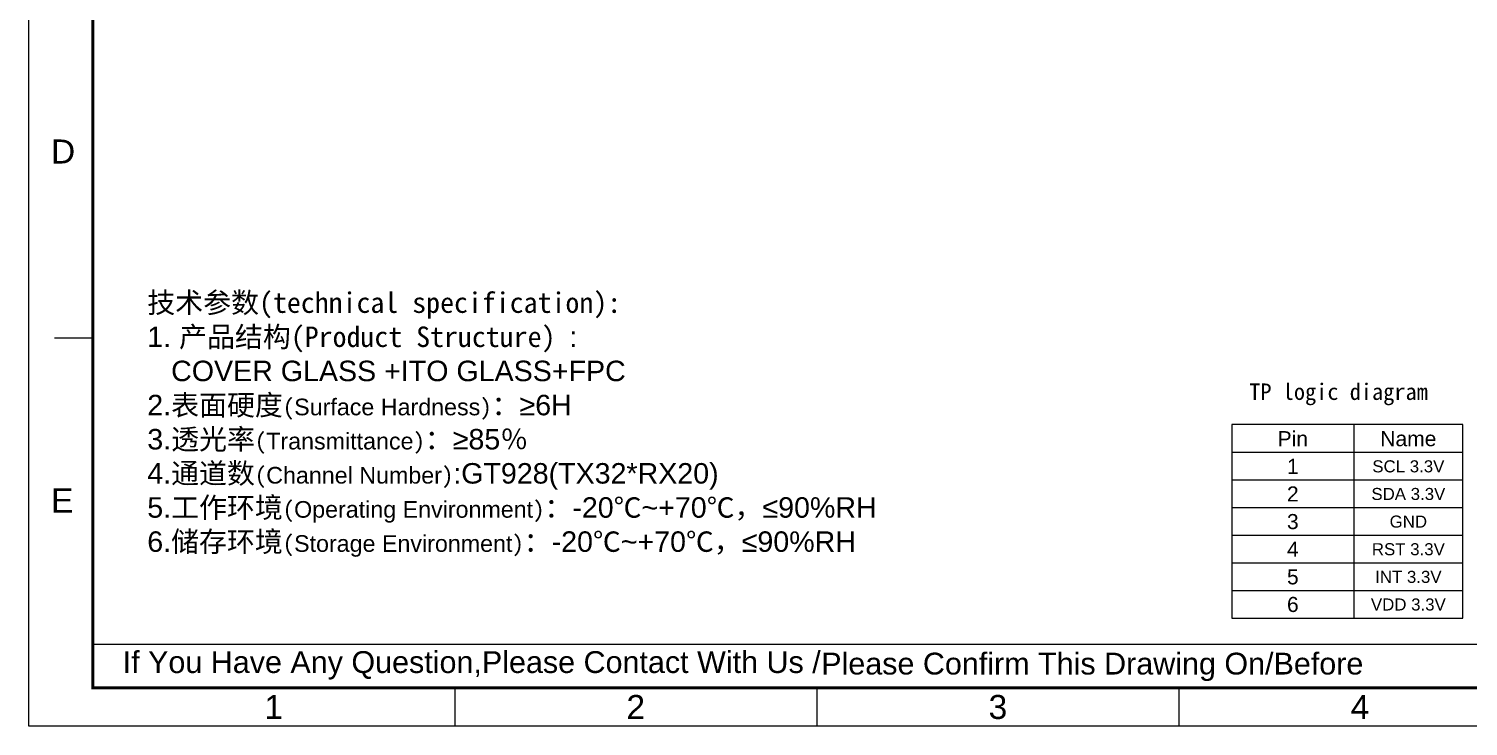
# Model space of a CAD drawing. Extents: x 6438 to 11432, y -3701 to -2371.
# Drawn here: x 10255 to 10891, y -3701 to -3393 of the extents above; entities that cross this region are included whole.
import ezdxf

# ---------------------------------------------------------------- set-up
doc = ezdxf.new("R2010")
doc.units = 0
doc.header["$LTSCALE"] = 3
doc.layers.get('0').update_dxf_attribs({"linetype": 'CONTINUOUS', "lineweight": 9})
doc.layers.add('DIM', color=6, linetype='CONTINUOUS', lineweight=9)
doc.layers.add('TK', color=7, linetype='CONTINUOUS', lineweight=9)
doc.styles.get("Standard").update_dxf_attribs({"font": 'arial.ttf'})
doc.styles.add('WMF-ARIAL0', font='arial.ttf')
doc.styles.add('宋体', font='arial.ttf')

# ---------------------------------------------------------------- blocks, each defined once
blk = doc.blocks.new('1')
at = {"layer": 'TK'}
blk.add_lwpolyline([(8358.96, -2934.71), (9273.11, -2934.71), (9273.11, -3560.84), (8358.96, -3560.84)], close=True, dxfattribs=at)
at = {"layer": 'TK', "const_width": 1}
blk.add_lwpolyline([(9250.94, -3547.65), (8380.95, -3547.65), (8380.95, -2947.89), (9250.94, -2947.89)], close=True, dxfattribs=at)
at = {"layer": 'TK'}
for points in [[(8380.95, -3427.7), (8367.77, -3427.7)], [(8380.95, -3532.68), (9250.94, -3532.68)], [(8505.24, -3560.84), (8505.24, -3547.65)], [(8629.52, -3560.84), (8629.52, -3547.65)], [(8753.81, -3560.84), (8753.81, -3547.65)]]:
    blk.add_lwpolyline(points, dxfattribs=at)
at = {"layer": 'TK', "style": '宋体'}
for s, p in [('D', (8366.57, -3367.76)), ('E', (8366.57, -3487.51)), ('1', (8439.8, -3558.36)), ('2', (8564.08, -3558.36)), ('3', (8688.37, -3558.36)), ('4', (8812.65, -3558.36))]:
    blk.add_text(s, height=8.24, dxfattribs=at).set_placement(p)
at = {"layer": 'TK', "char_height": 7.4896, "attachment_point": 1, "style": '宋体'}
for s, insert, width in [('If You Have Any Question,Please Contact With Us /', (8391.18, -3535.09), 266.1296), ('Please Confirm This Drawing On/Before', (8630.92, -3535.61), 206.748)]:
    blk.add_mtext(s, dxfattribs=dict(at, insert=insert, width=width))

msp = doc.modelspace()

# ---------------------------------------------------------------- linework, layer by layer
at = {"layer": 'DIM', "linetype": 'Continuous'}
for p, q in [((10840.5725, -3568.2184), (10840.5725, -3653.6259)), ((10786.5918, -3580.4195), (10888.6513, -3580.4195)), ((10786.5918, -3592.6206), (10888.6513, -3592.6206)), ((10786.5918, -3604.8216), (10888.6513, -3604.8216)), ((10786.5918, -3617.0227), (10888.6513, -3617.0227)), ((10786.5918, -3629.2238), (10888.6513, -3629.2238)), ((10786.5918, -3641.4249), (10888.6513, -3641.4249))]:
    msp.add_line(p, q, dxfattribs=at)
msp.add_lwpolyline([(10888.6513, -3653.6259), (10888.6513, -3568.2184), (10786.5918, -3568.2184), (10786.5918, -3653.6259)], close=True, dxfattribs=at)

# ---------------------------------------------------------------- block references
at = {"layer": 'DIM', "xscale": 1.287, "yscale": 1.287, "zscale": 1.287}
msp.add_blockref('1', (-502.7222, 881.4151), dxfattribs=at)

# ---------------------------------------------------------------- texts
at = {"insert": (10307.5933, -3509.8087), "char_height": 9.0446629, "width": 347.740088, "attachment_point": 1, "style": '宋体'}
msp.add_mtext('{\\fSimHei|b0|i0|c134|p49;\\C1;技术参数(\\fSimSun|b0|i0|c134|p54;technical specification):\\P\\fArial|b0|i0|c238|p34;1. \\fSimHei|b0|i0|c134|p49;产品结构(Product Structure) \\fArial|b0|i0|c238|p34;:\\P   COVER GLASS +ITO GLASS+FPC\\fArial|b0|i0|c134|p34;\\P\\fArial|b0|i0|c238|p34;2.\\fSimHei|b0|i0|c134|p49;表面硬度\\fSimSun|b0|i0|c134|p54;\\H0.8129x;(\\fArial|b0|i0|c204|p34;Surface Hardness\\fSimSun|b0|i0|c134|p54;)\\H1.23x;：\\fArial|b0|i0|c134|p34;≥6\\fArial|b0|i0|c238|p34;H\\P3.\\fSimHei|b0|i0|c134|p49;透光率\\fSimSun|b0|i0|c134|p54;\\H0.8129x;(\\fArial|b0|i0|c204|p34;Transmittance\\fSimSun|b0|i0|c134|p54;)\\H1.23x;：\\fArial|b0|i0|c134|p34;≥\\fArial|b0|i0|c238|p34;85\\fSimSun|b0|i0|c134|p54;％\\fArial|b0|i0|c238|p34;\\P4.\\fSimHei|b0|i0|c134|p49;通道数\\fSimSun|b0|i0|c134|p54;\\H0.8129x;(\\fArial|b0|i0|c134|p34;Channel Number\\fSimSun|b0|i0|c134|p54;)\\fArial|b0|i0|c238|p34;\\H1.23x;:\\fArial|b0|i0|c186|p34;GT928\\fArial|b0|i0|c238|p34;(TX\\fArial|b0|i0|c186|p34;32*\\fArial|b0|i0|c238|p34;RX\\fArial|b0|i0|c186|p34;20\\fArial|b0|i0|c238|p34;)\\fArial|b0|i0|c134|p34;\\P\\fArial|b0|i0|c238|p34;5.\\fSimHei|b0|i0|c134|p49;工作环境\\fSimSun|b0|i0|c134|p54;\\H0.8129x;(\\fArial|b0|i0|c134|p34;Operating\\fArial|b0|i0|c204|p34; Environment\\fSimSun|b0|i0|c134|p54;)\\H1.23x;：\\fArial|b0|i0|c238|p34;-\\fArial|b0|i0|c186|p34;2\\fArial|b0|i0|c238|p34;0\\fSimSun|b0|i0|c134|p54;℃\\fArial|b0|i0|c238|p34;~+\\fArial|b0|i0|c186|p34;7\\fArial|b0|i0|c238|p34;0\\fSimSun|b0|i0|c134|p54;℃，\\fArial|b0|i0|c134|p34;≤\\fArial|b0|i0|c238|p34;90%RH\\fArial|b0|i0|c134|p34;\\P\\fArial|b0|i0|c238|p34;6.\\fSimHei|b0|i0|c134|p49;储存环境\\fSimSun|b0|i0|c134|p54;\\H0.8129x;(\\fArial|b0|i0|c204|p34;Storage Environment\\fSimSun|b0|i0|c134|p54;)\\H1.23x;：\\fArial|b0|i0|c238|p34;-20\\fSimSun|b0|i0|c134|p54;℃\\fArial|b0|i0|c238|p34;~+70\\fSimSun|b0|i0|c134|p54;℃，\\fArial|b0|i0|c134|p34;≤\\fArial|b0|i0|c238|p34;90%RH}', dxfattribs=at)
at = {"color": 3, "insert": (10794.3247, -3550.0394), "char_height": 7.248876, "width": 85.804872, "attachment_point": 1}
msp.add_mtext('{\\fSimHei|b0|i0|c134|p2;TP logic diagram}', dxfattribs=at)
at = {"layer": 'DIM', "attachment_point": 2, "style": 'WMF-ARIAL0'}
for s, insert, char_height, width in [('Pin', (10813.5821, -3571.0824), 6.65513, 53.980645), ('Name', (10864.6119, -3571.0824), 6.65513, 48.078876), ('1', (10813.5821, -3583.2835), 6.6551, 53.980645), ('SCL 3.3V', (10864.6119, -3583.9583), 5.3241, 48.078876), ('2', (10813.5821, -3595.4846), 6.6551, 53.980645), ('SDA 3.3V', (10864.6119, -3596.1594), 5.3241, 48.078876), ('3', (10813.5821, -3607.6856), 6.6551, 53.980645), ('GND', (10864.6119, -3608.3605), 5.3241, 48.078876), ('4', (10813.5821, -3619.8867), 6.6551, 53.980645), ('RST 3.3V', (10864.6119, -3620.5615), 5.3241, 48.078876), ('5', (10813.5821, -3632.0878), 6.6551, 53.980645), ('INT 3.3V', (10864.6119, -3632.7626), 5.3241, 48.078876), ('6', (10813.5821, -3644.2888), 6.6551, 53.980645), ('VDD 3.3V', (10864.6119, -3644.9637), 5.3241, 48.078876)]:
    msp.add_mtext(s, dxfattribs=dict(at, insert=insert, char_height=char_height, width=width))

doc.saveas('drawing.dxf')
